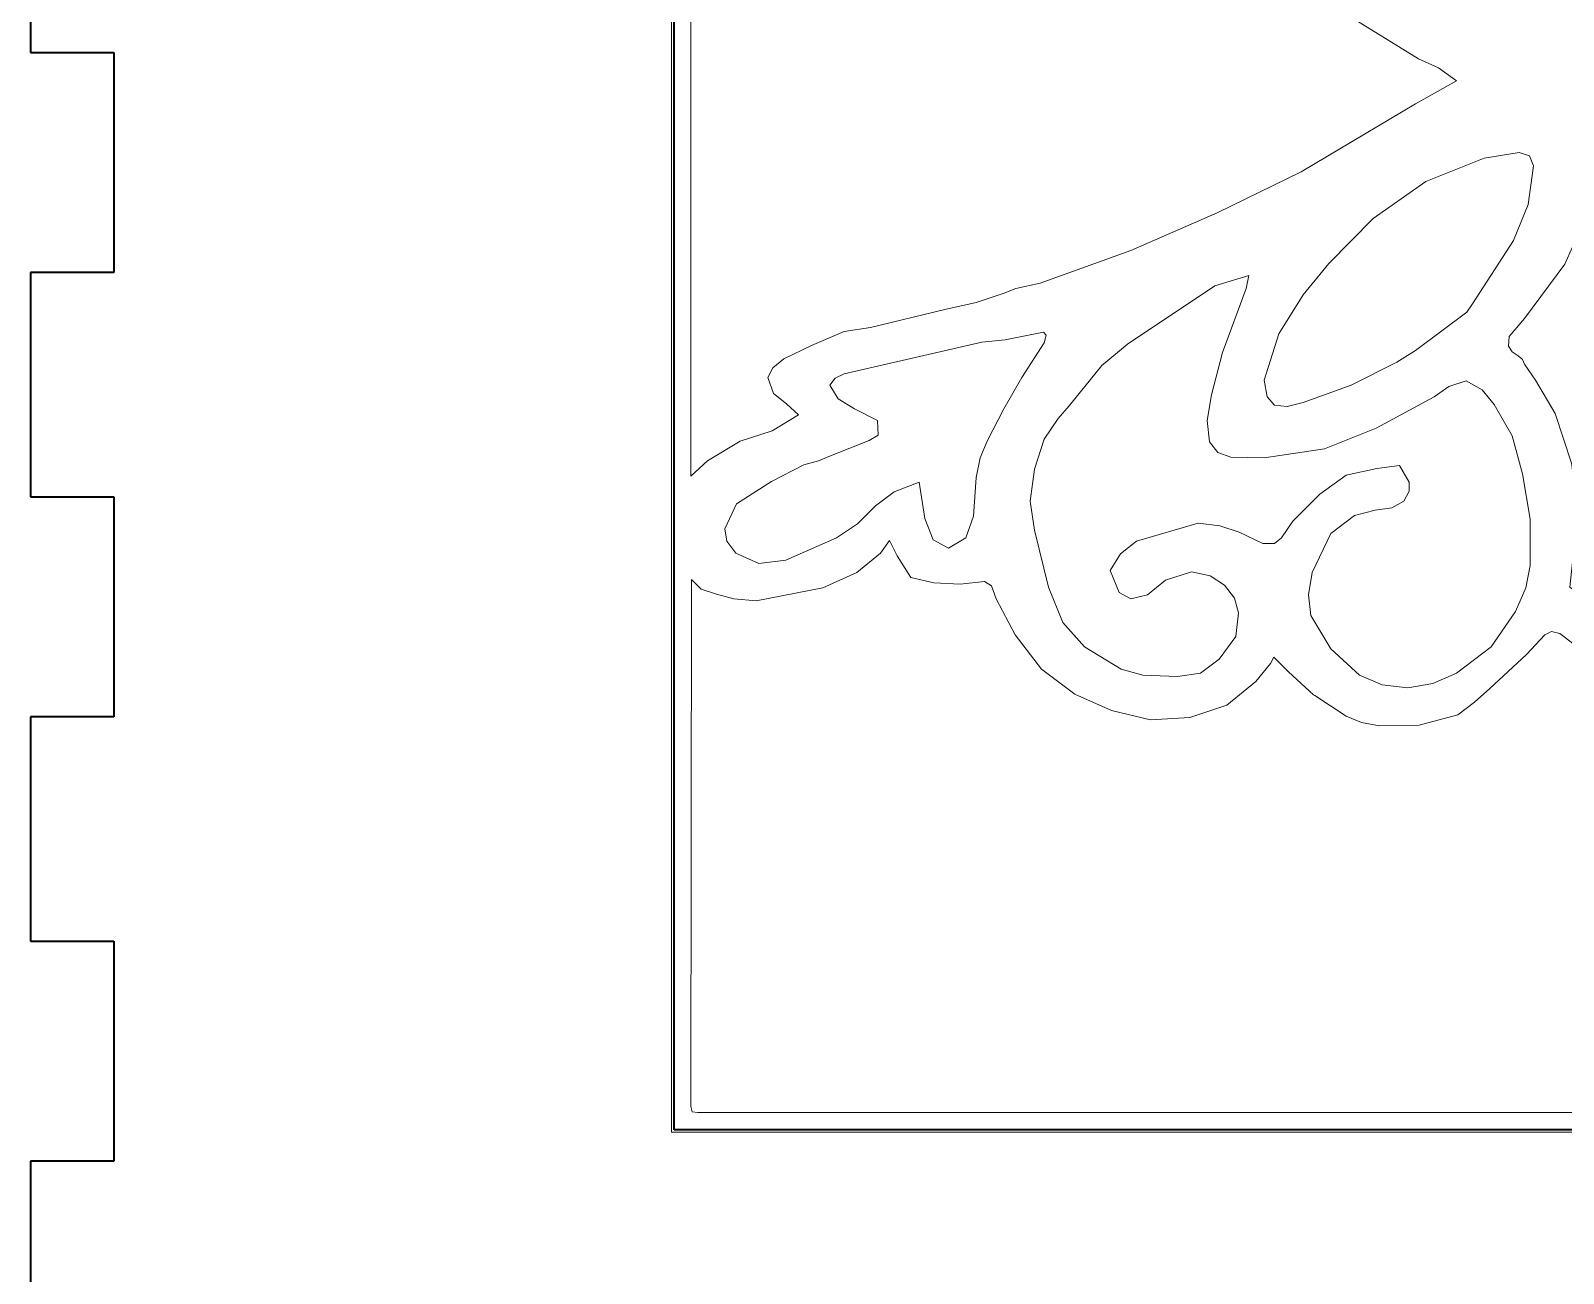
# Model space of a CAD drawing. Header units: millimetres. Extents: x -423 to 44, y -358 to 68.
# Drawn here: x -423.4 to -368.2, y -254.7 to -209.9 of the extents above; entities that cross this region are included whole.
import ezdxf

# ---------------------------------------------------------------- set-up
doc = ezdxf.new("R2010")
doc.units = ezdxf.units.MM
doc.header["$MEASUREMENT"] = 0
doc.layers.add('Capa 1', color=7, linetype='Continuous')

msp = doc.modelspace()

# ---------------------------------------------------------------- linework, layer by layer
at = {"layer": 'Capa 1', "color": 250, "lineweight": 5}
for points, knots in [([(-400.325, -249.5749), (-400.325, -249.5749), (-324.625, -249.5749), (-324.625, -249.5749), (-324.625, -249.5749), (-324.625, -249.5749), (-324.625, -173.9), (-324.625, -173.9), (-324.625, -173.9), (-324.625, -173.9), (-400.325, -173.9), (-400.325, -173.9), (-400.325, -173.9), (-400.325, -173.9), (-400.325, -249.5749), (-400.325, -249.5749)], [0, 0, 0, 0, 0.2, 0.2, 0.2, 0.2, 0.4, 0.4, 0.4, 0.4, 0.6, 0.6, 0.6, 0.6, 1, 1, 1, 1]), ([(-399.625, -225.95), (-399.625, -225.95), (-399.025, -225.4), (-399.025, -225.4), (-399.025, -225.4), (-399.025, -225.4), (-397.85, -224.7), (-397.85, -224.7), (-397.85, -224.7), (-397.85, -224.7), (-396.7, -224.325), (-396.7, -224.325), (-396.7, -224.325), (-396.7, -224.325), (-395.75, -223.75), (-395.75, -223.75), (-395.75, -223.75), (-395.75, -223.75), (-396.175, -223.35), (-396.175, -223.35), (-396.175, -223.35), (-396.175, -223.35), (-396.65, -222.975), (-396.65, -222.975), (-396.65, -222.975), (-396.65, -222.975), (-396.85, -222.4), (-396.85, -222.4), (-396.85, -222.4), (-396.85, -222.4), (-396.675, -222.05), (-396.675, -222.05), (-396.675, -222.05), (-396.675, -222.05), (-396.275, -221.725), (-396.275, -221.725), (-396.275, -221.725), (-396.275, -221.725), (-395.275, -221.25), (-395.275, -221.25), (-395.275, -221.25), (-395.275, -221.25), (-394.1, -220.75), (-394.1, -220.75), (-394.1, -220.75), (-394.1, -220.75), (-393.15, -220.6), (-393.15, -220.6), (-393.15, -220.6), (-393.15, -220.6), (-390.475, -219.95), (-390.475, -219.95), (-390.475, -219.95), (-390.475, -219.95), (-389.35, -219.7), (-389.35, -219.7), (-389.35, -219.7), (-389.35, -219.7), (-388.375, -219.375), (-388.375, -219.375), (-388.375, -219.375), (-388.375, -219.375), (-387.925, -219.2), (-387.925, -219.2), (-387.925, -219.2), (-387.925, -219.2), (-387.05, -219), (-387.05, -219), (-387.05, -219), (-387.05, -219), (-383.775, -217.825), (-383.775, -217.825), (-383.775, -217.825), (-383.775, -217.825), (-380.675, -216.475), (-380.675, -216.475), (-380.675, -216.475), (-380.675, -216.475), (-377.65, -215), (-377.65, -215), (-377.65, -215), (-377.65, -215), (-373.525, -212.55), (-373.525, -212.55), (-373.525, -212.55), (-373.525, -212.55), (-372.05, -211.725), (-372.05, -211.725), (-372.05, -211.725), (-372.05, -211.725), (-372.7, -211.25), (-372.7, -211.25), (-372.7, -211.25), (-372.7, -211.25), (-373.425, -210.925), (-373.425, -210.925), (-373.425, -210.925), (-373.425, -210.925), (-376.15, -209.25), (-376.15, -209.25), (-376.15, -209.25), (-376.15, -209.25), (-380.55, -206.975), (-380.55, -206.975), (-380.55, -206.975), (-380.55, -206.975), (-383.675, -205.6), (-383.675, -205.6), (-383.675, -205.6), (-383.675, -205.6), (-388.65, -203.975), (-388.65, -203.975), (-388.65, -203.975), (-388.65, -203.975), (-389.475, -203.65), (-389.475, -203.65), (-389.475, -203.65), (-389.475, -203.65), (-390.4, -203.425), (-390.4, -203.425), (-390.4, -203.425), (-390.4, -203.425), (-393.075, -202.8), (-393.075, -202.8), (-393.075, -202.8), (-393.075, -202.8), (-394.1, -202.65), (-394.1, -202.65), (-394.1, -202.65), (-394.1, -202.65), (-395.425, -202.125), (-395.425, -202.125), (-395.425, -202.125), (-395.425, -202.125), (-396.7, -201.35), (-396.7, -201.35), (-396.7, -201.35), (-396.7, -201.35), (-396.85, -200.775), (-396.85, -200.775), (-396.85, -200.775), (-396.85, -200.775), (-396.375, -200.175), (-396.375, -200.175), (-396.375, -200.175), (-396.375, -200.175), (-396.025, -199.975), (-396.025, -199.975), (-396.025, -199.975), (-396.025, -199.975), (-395.75, -199.5999), (-395.75, -199.5999), (-395.75, -199.5999), (-395.75, -199.5999), (-396.025, -199.325), (-396.025, -199.325), (-396.025, -199.325), (-396.025, -199.325), (-396.4, -199.1999), (-396.4, -199.1999), (-396.4, -199.1999), (-396.4, -199.1999), (-397.275, -198.875), (-397.275, -198.875), (-397.275, -198.875), (-397.275, -198.875), (-398.55, -198.325), (-398.55, -198.325), (-398.55, -198.325), (-398.55, -198.325), (-399.625, -197.425), (-399.625, -197.425), (-399.625, -197.425), (-399.625, -197.425), (-399.625, -225.95), (-399.625, -225.95)], [0, 0, 0, 0, 0.0222222, 0.0222222, 0.0222222, 0.0222222, 0.0444444, 0.0444444, 0.0444444, 0.0444444, 0.0666667, 0.0666667, 0.0666667, 0.0666667, 0.0888889, 0.0888889, 0.0888889, 0.0888889, 0.1111111, 0.1111111, 0.1111111, 0.1111111, 0.1333333, 0.1333333, 0.1333333, 0.1333333, 0.1555556, 0.1555556, 0.1555556, 0.1555556, 0.1777778, 0.1777778, 0.1777778, 0.1777778, 0.2, 0.2, 0.2, 0.2, 0.2222222, 0.2222222, 0.2222222, 0.2222222, 0.2444444, 0.2444444, 0.2444444, 0.2444444, 0.2666667, 0.2666667, 0.2666667, 0.2666667, 0.2888889, 0.2888889, 0.2888889, 0.2888889, 0.3111111, 0.3111111, 0.3111111, 0.3111111, 0.3333333, 0.3333333, 0.3333333, 0.3333333, 0.3555556, 0.3555556, 0.3555556, 0.3555556, 0.3777778, 0.3777778, 0.3777778, 0.3777778, 0.4, 0.4, 0.4, 0.4, 0.4222222, 0.4222222, 0.4222222, 0.4222222, 0.4444444, 0.4444444, 0.4444444, 0.4444444, 0.4666667, 0.4666667, 0.4666667, 0.4666667, 0.4888889, 0.4888889, 0.4888889, 0.4888889, 0.5111111, 0.5111111, 0.5111111, 0.5111111, 0.5333333, 0.5333333, 0.5333333, 0.5333333, 0.5555556, 0.5555556, 0.5555556, 0.5555556, 0.5777778, 0.5777778, 0.5777778, 0.5777778, 0.6, 0.6, 0.6, 0.6, 0.6222222, 0.6222222, 0.6222222, 0.6222222, 0.6444444, 0.6444444, 0.6444444, 0.6444444, 0.6666667, 0.6666667, 0.6666667, 0.6666667, 0.6888889, 0.6888889, 0.6888889, 0.6888889, 0.7111111, 0.7111111, 0.7111111, 0.7111111, 0.7333333, 0.7333333, 0.7333333, 0.7333333, 0.7555556, 0.7555556, 0.7555556, 0.7555556, 0.7777778, 0.7777778, 0.7777778, 0.7777778, 0.8, 0.8, 0.8, 0.8, 0.8222222, 0.8222222, 0.8222222, 0.8222222, 0.8444444, 0.8444444, 0.8444444, 0.8444444, 0.8666667, 0.8666667, 0.8666667, 0.8666667, 0.8888889, 0.8888889, 0.8888889, 0.8888889, 0.9111111, 0.9111111, 0.9111111, 0.9111111, 0.9333333, 0.9333333, 0.9333333, 0.9333333, 0.9555556, 0.9555556, 0.9555556, 0.9555556, 1, 1, 1, 1]), ([(-378.975, -222.5), (-378.975, -222.5), (-378.875, -223.1), (-378.875, -223.1), (-378.875, -223.1), (-378.875, -223.1), (-378.6, -223.4), (-378.6, -223.4), (-378.6, -223.4), (-378.6, -223.4), (-378.15, -223.45), (-378.15, -223.45), (-378.15, -223.45), (-378.15, -223.45), (-377.575, -223.3), (-377.575, -223.3), (-377.575, -223.3), (-377.575, -223.3), (-375.85, -222.675), (-375.85, -222.675), (-375.85, -222.675), (-375.85, -222.675), (-374.2, -221.85), (-374.2, -221.85), (-374.2, -221.85), (-374.2, -221.85), (-373.525, -221.425), (-373.525, -221.425), (-373.525, -221.425), (-373.525, -221.425), (-371.675, -220.05), (-371.675, -220.05), (-371.675, -220.05), (-371.675, -220.05), (-371.475, -219.75), (-371.475, -219.75), (-371.475, -219.75), (-371.475, -219.75), (-370, -217.475), (-370, -217.475), (-370, -217.475), (-370, -217.475), (-369.475, -216.175), (-369.475, -216.175), (-369.475, -216.175), (-369.475, -216.175), (-369.275, -214.775), (-369.275, -214.775), (-369.275, -214.775), (-369.275, -214.775), (-369.425, -214.425), (-369.425, -214.425), (-369.425, -214.425), (-369.425, -214.425), (-369.8, -214.3), (-369.8, -214.3), (-369.8, -214.3), (-369.8, -214.3), (-371.05, -214.5), (-371.05, -214.5), (-371.05, -214.5), (-371.05, -214.5), (-373.15, -215.35), (-373.15, -215.35), (-373.15, -215.35), (-373.15, -215.35), (-375.05, -216.675), (-375.05, -216.675), (-375.05, -216.675), (-375.05, -216.675), (-376.65, -218.3), (-376.65, -218.3), (-376.65, -218.3), (-376.65, -218.3), (-377.575, -219.425), (-377.575, -219.425), (-377.575, -219.425), (-377.575, -219.425), (-378.45, -220.825), (-378.45, -220.825), (-378.45, -220.825), (-378.45, -220.825), (-378.975, -222.5), (-378.975, -222.5)], [0, 0, 0, 0, 0.0454545, 0.0454545, 0.0454545, 0.0454545, 0.0909091, 0.0909091, 0.0909091, 0.0909091, 0.1363636, 0.1363636, 0.1363636, 0.1363636, 0.1818182, 0.1818182, 0.1818182, 0.1818182, 0.2272727, 0.2272727, 0.2272727, 0.2272727, 0.2727273, 0.2727273, 0.2727273, 0.2727273, 0.3181818, 0.3181818, 0.3181818, 0.3181818, 0.3636364, 0.3636364, 0.3636364, 0.3636364, 0.4090909, 0.4090909, 0.4090909, 0.4090909, 0.4545455, 0.4545455, 0.4545455, 0.4545455, 0.5, 0.5, 0.5, 0.5, 0.5454545, 0.5454545, 0.5454545, 0.5454545, 0.5909091, 0.5909091, 0.5909091, 0.5909091, 0.6363636, 0.6363636, 0.6363636, 0.6363636, 0.6818182, 0.6818182, 0.6818182, 0.6818182, 0.7272727, 0.7272727, 0.7272727, 0.7272727, 0.7727273, 0.7727273, 0.7727273, 0.7727273, 0.8181818, 0.8181818, 0.8181818, 0.8181818, 0.8636364, 0.8636364, 0.8636364, 0.8636364, 0.9090909, 0.9090909, 0.9090909, 0.9090909, 1, 1, 1, 1]), ([(-367.7, -227.475), (-367.7, -227.475), (-367.975, -229.95), (-367.975, -229.95), (-367.975, -229.95), (-367.975, -229.95), (-362.475, -233.9), (-362.475, -233.9), (-362.475, -233.9), (-362.475, -233.9), (-361.825, -233.45), (-361.825, -233.45), (-361.825, -233.45), (-361.825, -233.45), (-359.05, -231.575), (-359.05, -231.575), (-359.05, -231.575), (-359.05, -231.575), (-356.95, -230.15), (-356.95, -230.15), (-356.95, -230.15), (-356.95, -230.15), (-357.2, -227.85), (-357.2, -227.85), (-357.2, -227.85), (-357.2, -227.85), (-357.05, -225.55), (-357.05, -225.55), (-357.05, -225.55), (-357.05, -225.55), (-356.8, -224.7), (-356.8, -224.7), (-356.8, -224.7), (-356.8, -224.7), (-356.325, -223.575), (-356.325, -223.575), (-356.325, -223.575), (-356.325, -223.575), (-355.95, -222.9), (-355.95, -222.9), (-355.95, -222.9), (-355.95, -222.9), (-355.725, -222.55), (-355.725, -222.55), (-355.725, -222.55), (-355.725, -222.55), (-355.275, -221.875), (-355.275, -221.875), (-355.275, -221.875), (-355.275, -221.875), (-354.9, -221.55), (-354.9, -221.55), (-354.9, -221.55), (-354.9, -221.55), (-354.75, -221.3), (-354.75, -221.3), (-354.75, -221.3), (-354.75, -221.3), (-355, -220.65), (-355, -220.65), (-355, -220.65), (-355, -220.65), (-355.425, -220.275), (-355.425, -220.275), (-355.425, -220.275), (-355.425, -220.275), (-355.675, -219.95), (-355.675, -219.95), (-355.675, -219.95), (-355.675, -219.95), (-357.125, -217.825), (-357.125, -217.825), (-357.125, -217.825), (-357.125, -217.825), (-358.175, -215.325), (-358.175, -215.325), (-358.175, -215.325), (-358.175, -215.325), (-358.775, -215.475), (-358.775, -215.475), (-358.775, -215.475), (-358.775, -215.475), (-359.475, -215.825), (-359.475, -215.825), (-359.475, -215.825), (-359.475, -215.825), (-360.425, -216.175), (-360.425, -216.175), (-360.425, -216.175), (-360.425, -216.175), (-361.8, -216.325), (-361.8, -216.325), (-361.8, -216.325), (-361.8, -216.325), (-363.4, -216.3), (-363.4, -216.3), (-363.4, -216.3), (-363.4, -216.3), (-365, -215.9), (-365, -215.9), (-365, -215.9), (-365, -215.9), (-365.9, -215.4499), (-365.9, -215.4499), (-365.9, -215.4499), (-365.9, -215.4499), (-366.775, -215.2), (-366.775, -215.2), (-366.775, -215.2), (-366.775, -215.2), (-368.15, -218.325), (-368.15, -218.325), (-368.15, -218.325), (-368.15, -218.325), (-369.6, -220.275), (-369.6, -220.275), (-369.6, -220.275), (-369.6, -220.275), (-370.15, -220.925), (-370.15, -220.925), (-370.15, -220.925), (-370.15, -220.925), (-370.175, -221.275), (-370.175, -221.275), (-370.175, -221.275), (-370.175, -221.275), (-370.05, -221.475), (-370.05, -221.475), (-370.05, -221.475), (-370.05, -221.475), (-369.825, -221.625), (-369.825, -221.625), (-369.825, -221.625), (-369.825, -221.625), (-369.7, -221.725), (-369.7, -221.725), (-369.7, -221.725), (-369.7, -221.725), (-369.675, -221.75), (-369.675, -221.75), (-369.675, -221.75), (-369.675, -221.75), (-369.6, -221.925), (-369.6, -221.925), (-369.6, -221.925), (-369.6, -221.925), (-369.2, -222.5), (-369.2, -222.5), (-369.2, -222.5), (-369.2, -222.5), (-368.5, -223.7), (-368.5, -223.7), (-368.5, -223.7), (-368.5, -223.7), (-367.9, -225.525), (-367.9, -225.525), (-367.9, -225.525), (-367.9, -225.525), (-367.7, -227.475), (-367.7, -227.475)], [0, 0, 0, 0, 0.0243902, 0.0243902, 0.0243902, 0.0243902, 0.0487805, 0.0487805, 0.0487805, 0.0487805, 0.0731707, 0.0731707, 0.0731707, 0.0731707, 0.097561, 0.097561, 0.097561, 0.097561, 0.1219512, 0.1219512, 0.1219512, 0.1219512, 0.1463415, 0.1463415, 0.1463415, 0.1463415, 0.1707317, 0.1707317, 0.1707317, 0.1707317, 0.195122, 0.195122, 0.195122, 0.195122, 0.2195122, 0.2195122, 0.2195122, 0.2195122, 0.2439024, 0.2439024, 0.2439024, 0.2439024, 0.2682927, 0.2682927, 0.2682927, 0.2682927, 0.2926829, 0.2926829, 0.2926829, 0.2926829, 0.3170732, 0.3170732, 0.3170732, 0.3170732, 0.3414634, 0.3414634, 0.3414634, 0.3414634, 0.3658537, 0.3658537, 0.3658537, 0.3658537, 0.3902439, 0.3902439, 0.3902439, 0.3902439, 0.4146341, 0.4146341, 0.4146341, 0.4146341, 0.4390244, 0.4390244, 0.4390244, 0.4390244, 0.4634146, 0.4634146, 0.4634146, 0.4634146, 0.4878049, 0.4878049, 0.4878049, 0.4878049, 0.5121951, 0.5121951, 0.5121951, 0.5121951, 0.5365854, 0.5365854, 0.5365854, 0.5365854, 0.5609756, 0.5609756, 0.5609756, 0.5609756, 0.5853659, 0.5853659, 0.5853659, 0.5853659, 0.6097561, 0.6097561, 0.6097561, 0.6097561, 0.6341463, 0.6341463, 0.6341463, 0.6341463, 0.6585366, 0.6585366, 0.6585366, 0.6585366, 0.6829268, 0.6829268, 0.6829268, 0.6829268, 0.7073171, 0.7073171, 0.7073171, 0.7073171, 0.7317073, 0.7317073, 0.7317073, 0.7317073, 0.7560976, 0.7560976, 0.7560976, 0.7560976, 0.7804878, 0.7804878, 0.7804878, 0.7804878, 0.804878, 0.804878, 0.804878, 0.804878, 0.8292683, 0.8292683, 0.8292683, 0.8292683, 0.8536585, 0.8536585, 0.8536585, 0.8536585, 0.8780488, 0.8780488, 0.8780488, 0.8780488, 0.902439, 0.902439, 0.902439, 0.902439, 0.9268293, 0.9268293, 0.9268293, 0.9268293, 0.9512195, 0.9512195, 0.9512195, 0.9512195, 1, 1, 1, 1]), ([(-382.1, -233.175), (-382.1, -233.175), (-381.275, -233.05), (-381.275, -233.05), (-381.275, -233.05), (-381.275, -233.05), (-380.6, -232.55), (-380.6, -232.55), (-380.6, -232.55), (-380.6, -232.55), (-380, -231.725), (-380, -231.725), (-380, -231.725), (-380, -231.725), (-379.9, -230.875), (-379.9, -230.875), (-379.9, -230.875), (-379.9, -230.875), (-380.05, -230.35), (-380.05, -230.35), (-380.05, -230.35), (-380.05, -230.35), (-380.4, -229.875), (-380.4, -229.875), (-380.4, -229.875), (-380.4, -229.875), (-380.925, -229.55), (-380.925, -229.55), (-380.925, -229.55), (-380.925, -229.55), (-381.6, -229.4), (-381.6, -229.4), (-381.6, -229.4), (-381.6, -229.4), (-382.525, -229.7), (-382.525, -229.7), (-382.525, -229.7), (-382.525, -229.7), (-383.175, -230.225), (-383.175, -230.225), (-383.175, -230.225), (-383.175, -230.225), (-383.775, -230.375), (-383.775, -230.375), (-383.775, -230.375), (-383.775, -230.375), (-384.2, -230.15), (-384.2, -230.15), (-384.2, -230.15), (-384.2, -230.15), (-384.525, -229.35), (-384.525, -229.35), (-384.525, -229.35), (-384.525, -229.35), (-384.15, -228.75), (-384.15, -228.75), (-384.15, -228.75), (-384.15, -228.75), (-383.575, -228.3), (-383.575, -228.3), (-383.575, -228.3), (-383.575, -228.3), (-381.35, -227.65), (-381.35, -227.65), (-381.35, -227.65), (-381.35, -227.65), (-380.575, -227.7499), (-380.575, -227.7499), (-380.575, -227.7499), (-380.575, -227.7499), (-379.875, -227.975), (-379.875, -227.975), (-379.875, -227.975), (-379.875, -227.975), (-379.025, -228.375), (-379.025, -228.375), (-379.025, -228.375), (-379.025, -228.375), (-378.6, -228.375), (-378.6, -228.375), (-378.6, -228.375), (-378.6, -228.375), (-378.35, -228.175), (-378.35, -228.175), (-378.35, -228.175), (-378.35, -228.175), (-377.95, -227.575), (-377.95, -227.575), (-377.95, -227.575), (-377.95, -227.575), (-376.975, -226.6), (-376.975, -226.6), (-376.975, -226.6), (-376.975, -226.6), (-376.025, -225.925), (-376.025, -225.925), (-376.025, -225.925), (-376.025, -225.925), (-374.925, -225.675), (-374.925, -225.675), (-374.925, -225.675), (-374.925, -225.675), (-374.1, -225.575), (-374.1, -225.575), (-374.1, -225.575), (-374.1, -225.575), (-373.75, -226.175), (-373.75, -226.175), (-373.75, -226.175), (-373.75, -226.175), (-373.75, -226.5), (-373.75, -226.5), (-373.75, -226.5), (-373.75, -226.5), (-373.95, -226.85), (-373.95, -226.85), (-373.95, -226.85), (-373.95, -226.85), (-374.375, -227.1), (-374.375, -227.1), (-374.375, -227.1), (-374.375, -227.1), (-374.975, -227.175), (-374.975, -227.175), (-374.975, -227.175), (-374.975, -227.175), (-375.725, -227.375), (-375.725, -227.375), (-375.725, -227.375), (-375.725, -227.375), (-376.575, -228.025), (-376.575, -228.025), (-376.575, -228.025), (-376.575, -228.025), (-377.25, -229.425), (-377.25, -229.425), (-377.25, -229.425), (-377.25, -229.425), (-377.375, -230.225), (-377.375, -230.225), (-377.375, -230.225), (-377.375, -230.225), (-377.3, -230.975), (-377.3, -230.975), (-377.3, -230.975), (-377.3, -230.975), (-376.575, -232.175), (-376.575, -232.175), (-376.575, -232.175), (-376.575, -232.175), (-375.55, -233.125), (-375.55, -233.125), (-375.55, -233.125), (-375.55, -233.125), (-374.725, -233.475), (-374.725, -233.475), (-374.725, -233.475), (-374.725, -233.475), (-373.8, -233.575), (-373.8, -233.575), (-373.8, -233.575), (-373.8, -233.575), (-372.9, -233.425), (-372.9, -233.425), (-372.9, -233.425), (-372.9, -233.425), (-372.05, -233.05), (-372.05, -233.05), (-372.05, -233.05), (-372.05, -233.05), (-370.8, -232.1), (-370.8, -232.1), (-370.8, -232.1), (-370.8, -232.1), (-369.925, -230.825), (-369.925, -230.825), (-369.925, -230.825), (-369.925, -230.825), (-369.55, -229.975), (-369.55, -229.975), (-369.55, -229.975), (-369.55, -229.975), (-369.4, -229.175), (-369.4, -229.175), (-369.4, -229.175), (-369.4, -229.175), (-369.4, -227.5), (-369.4, -227.5), (-369.4, -227.5), (-369.4, -227.5), (-369.675, -225.875), (-369.675, -225.875), (-369.675, -225.875), (-369.675, -225.875), (-370.05, -224.5), (-370.05, -224.5), (-370.05, -224.5), (-370.05, -224.5), (-370.7, -223.375), (-370.7, -223.375), (-370.7, -223.375), (-370.7, -223.375), (-371.125, -222.85), (-371.125, -222.85), (-371.125, -222.85), (-371.125, -222.85), (-371.7, -222.525), (-371.7, -222.525), (-371.7, -222.525), (-371.7, -222.525), (-372.325, -222.725), (-372.325, -222.725), (-372.325, -222.725), (-372.325, -222.725), (-372.85, -223.1), (-372.85, -223.1), (-372.85, -223.1), (-372.85, -223.1), (-374.95, -224.225), (-374.95, -224.225), (-374.95, -224.225), (-374.95, -224.225), (-376.8, -224.9749), (-376.8, -224.9749), (-376.8, -224.9749), (-376.8, -224.9749), (-378.975, -225.3), (-378.975, -225.3), (-378.975, -225.3), (-378.975, -225.3), (-380.175, -225.275), (-380.175, -225.275), (-380.175, -225.275), (-380.175, -225.275), (-380.65, -225.1), (-380.65, -225.1), (-380.65, -225.1), (-380.65, -225.1), (-380.95, -224.725), (-380.95, -224.725), (-380.95, -224.725), (-380.95, -224.725), (-381.025, -223.95), (-381.025, -223.95), (-381.025, -223.95), (-381.025, -223.95), (-380.875, -223.025), (-380.875, -223.025), (-380.875, -223.025), (-380.875, -223.025), (-380.475, -221.5), (-380.475, -221.5), (-380.475, -221.5), (-380.475, -221.5), (-379.625, -219.2), (-379.625, -219.2), (-379.625, -219.2), (-379.625, -219.2), (-379.525, -218.725), (-379.525, -218.725), (-379.525, -218.725), (-379.525, -218.725), (-380.75, -219.1), (-380.75, -219.1), (-380.75, -219.1), (-380.75, -219.1), (-383.9, -221.2), (-383.9, -221.2), (-383.9, -221.2), (-383.9, -221.2), (-384.825, -221.975), (-384.825, -221.975), (-384.825, -221.975), (-384.825, -221.975), (-386, -223.425), (-386, -223.425), (-386, -223.425), (-386, -223.425), (-386.4, -223.875), (-386.4, -223.875), (-386.4, -223.875), (-386.4, -223.875), (-386.9, -224.625), (-386.9, -224.625), (-386.9, -224.625), (-386.9, -224.625), (-387.25, -225.7), (-387.25, -225.7), (-387.25, -225.7), (-387.25, -225.7), (-387.4, -226.85), (-387.4, -226.85), (-387.4, -226.85), (-387.4, -226.85), (-387.25, -227.9), (-387.25, -227.9), (-387.25, -227.9), (-387.25, -227.9), (-386.75, -229.95), (-386.75, -229.95), (-386.75, -229.95), (-386.75, -229.95), (-386.225, -231.225), (-386.225, -231.225), (-386.225, -231.225), (-386.225, -231.225), (-385.45, -232.1), (-385.45, -232.1), (-385.45, -232.1), (-385.45, -232.1), (-384.125, -232.9), (-384.125, -232.9), (-384.125, -232.9), (-384.125, -232.9), (-383.35, -233.125), (-383.35, -233.125), (-383.35, -233.125), (-383.35, -233.125), (-382.1, -233.175), (-382.1, -233.175)], [0, 0, 0, 0, 0.0123457, 0.0123457, 0.0123457, 0.0123457, 0.0246914, 0.0246914, 0.0246914, 0.0246914, 0.037037, 0.037037, 0.037037, 0.037037, 0.0493827, 0.0493827, 0.0493827, 0.0493827, 0.0617284, 0.0617284, 0.0617284, 0.0617284, 0.0740741, 0.0740741, 0.0740741, 0.0740741, 0.0864198, 0.0864198, 0.0864198, 0.0864198, 0.0987654, 0.0987654, 0.0987654, 0.0987654, 0.1111111, 0.1111111, 0.1111111, 0.1111111, 0.1234568, 0.1234568, 0.1234568, 0.1234568, 0.1358025, 0.1358025, 0.1358025, 0.1358025, 0.1481481, 0.1481481, 0.1481481, 0.1481481, 0.1604938, 0.1604938, 0.1604938, 0.1604938, 0.1728395, 0.1728395, 0.1728395, 0.1728395, 0.1851852, 0.1851852, 0.1851852, 0.1851852, 0.1975309, 0.1975309, 0.1975309, 0.1975309, 0.2098765, 0.2098765, 0.2098765, 0.2098765, 0.2222222, 0.2222222, 0.2222222, 0.2222222, 0.2345679, 0.2345679, 0.2345679, 0.2345679, 0.2469136, 0.2469136, 0.2469136, 0.2469136, 0.2592593, 0.2592593, 0.2592593, 0.2592593, 0.2716049, 0.2716049, 0.2716049, 0.2716049, 0.2839506, 0.2839506, 0.2839506, 0.2839506, 0.2962963, 0.2962963, 0.2962963, 0.2962963, 0.308642, 0.308642, 0.308642, 0.308642, 0.3209877, 0.3209877, 0.3209877, 0.3209877, 0.3333333, 0.3333333, 0.3333333, 0.3333333, 0.345679, 0.345679, 0.345679, 0.345679, 0.3580247, 0.3580247, 0.3580247, 0.3580247, 0.3703704, 0.3703704, 0.3703704, 0.3703704, 0.382716, 0.382716, 0.382716, 0.382716, 0.3950617, 0.3950617, 0.3950617, 0.3950617, 0.4074074, 0.4074074, 0.4074074, 0.4074074, 0.4197531, 0.4197531, 0.4197531, 0.4197531, 0.4320988, 0.4320988, 0.4320988, 0.4320988, 0.4444444, 0.4444444, 0.4444444, 0.4444444, 0.4567901, 0.4567901, 0.4567901, 0.4567901, 0.4691358, 0.4691358, 0.4691358, 0.4691358, 0.4814815, 0.4814815, 0.4814815, 0.4814815, 0.4938272, 0.4938272, 0.4938272, 0.4938272, 0.5061728, 0.5061728, 0.5061728, 0.5061728, 0.5185185, 0.5185185, 0.5185185, 0.5185185, 0.5308642, 0.5308642, 0.5308642, 0.5308642, 0.5432099, 0.5432099, 0.5432099, 0.5432099, 0.5555556, 0.5555556, 0.5555556, 0.5555556, 0.5679012, 0.5679012, 0.5679012, 0.5679012, 0.5802469, 0.5802469, 0.5802469, 0.5802469, 0.5925926, 0.5925926, 0.5925926, 0.5925926, 0.6049383, 0.6049383, 0.6049383, 0.6049383, 0.617284, 0.617284, 0.617284, 0.617284, 0.6296296, 0.6296296, 0.6296296, 0.6296296, 0.6419753, 0.6419753, 0.6419753, 0.6419753, 0.654321, 0.654321, 0.654321, 0.654321, 0.6666667, 0.6666667, 0.6666667, 0.6666667, 0.6790123, 0.6790123, 0.6790123, 0.6790123, 0.691358, 0.691358, 0.691358, 0.691358, 0.7037037, 0.7037037, 0.7037037, 0.7037037, 0.7160494, 0.7160494, 0.7160494, 0.7160494, 0.7283951, 0.7283951, 0.7283951, 0.7283951, 0.7407407, 0.7407407, 0.7407407, 0.7407407, 0.7530864, 0.7530864, 0.7530864, 0.7530864, 0.7654321, 0.7654321, 0.7654321, 0.7654321, 0.7777778, 0.7777778, 0.7777778, 0.7777778, 0.7901235, 0.7901235, 0.7901235, 0.7901235, 0.8024691, 0.8024691, 0.8024691, 0.8024691, 0.8148148, 0.8148148, 0.8148148, 0.8148148, 0.8271605, 0.8271605, 0.8271605, 0.8271605, 0.8395062, 0.8395062, 0.8395062, 0.8395062, 0.8518519, 0.8518519, 0.8518519, 0.8518519, 0.8641975, 0.8641975, 0.8641975, 0.8641975, 0.8765432, 0.8765432, 0.8765432, 0.8765432, 0.8888889, 0.8888889, 0.8888889, 0.8888889, 0.9012346, 0.9012346, 0.9012346, 0.9012346, 0.9135802, 0.9135802, 0.9135802, 0.9135802, 0.9259259, 0.9259259, 0.9259259, 0.9259259, 0.9382716, 0.9382716, 0.9382716, 0.9382716, 0.9506173, 0.9506173, 0.9506173, 0.9506173, 0.962963, 0.962963, 0.962963, 0.962963, 0.9753086, 0.9753086, 0.9753086, 0.9753086, 1, 1, 1, 1]), ([(-392.875, -224.475), (-392.875, -224.475), (-393.2, -224.675), (-393.2, -224.675), (-393.2, -224.675), (-393.2, -224.675), (-394.6, -225.225), (-394.6, -225.225), (-394.6, -225.225), (-394.6, -225.225), (-395.025, -225.4), (-395.025, -225.4), (-395.025, -225.4), (-395.025, -225.4), (-395.55, -225.55), (-395.55, -225.55), (-395.55, -225.55), (-395.55, -225.55), (-396.725, -226.15), (-396.725, -226.15), (-396.725, -226.15), (-396.725, -226.15), (-397.975, -226.95), (-397.975, -226.95), (-397.975, -226.95), (-397.975, -226.95), (-398.4, -227.85), (-398.4, -227.85), (-398.4, -227.85), (-398.4, -227.85), (-398.325, -228.3), (-398.325, -228.3), (-398.325, -228.3), (-398.325, -228.3), (-398, -228.725), (-398, -228.725), (-398, -228.725), (-398, -228.725), (-397.175, -229.1), (-397.175, -229.1), (-397.175, -229.1), (-397.175, -229.1), (-396.2, -228.975), (-396.2, -228.975), (-396.2, -228.975), (-396.2, -228.975), (-394.375, -228.175), (-394.375, -228.175), (-394.375, -228.175), (-394.375, -228.175), (-393.625, -227.675), (-393.625, -227.675), (-393.625, -227.675), (-393.625, -227.675), (-392.975, -227.025), (-392.975, -227.025), (-392.975, -227.025), (-392.975, -227.025), (-392.3, -226.525), (-392.3, -226.525), (-392.3, -226.525), (-392.3, -226.525), (-391.4, -226.175), (-391.4, -226.175), (-391.4, -226.175), (-391.4, -226.175), (-391.2, -227.475), (-391.2, -227.475), (-391.2, -227.475), (-391.2, -227.475), (-390.9, -228.25), (-390.9, -228.25), (-390.9, -228.25), (-390.9, -228.25), (-390.35, -228.55), (-390.35, -228.55), (-390.35, -228.55), (-390.35, -228.55), (-389.725, -228.175), (-389.725, -228.175), (-389.725, -228.175), (-389.725, -228.175), (-389.45, -227.4), (-389.45, -227.4), (-389.45, -227.4), (-389.45, -227.4), (-389.35, -226), (-389.35, -226), (-389.35, -226), (-389.35, -226), (-389.2, -225.3), (-389.2, -225.3), (-389.2, -225.3), (-389.2, -225.3), (-388.95, -224.7), (-388.95, -224.7), (-388.95, -224.7), (-388.95, -224.7), (-388.35, -223.525), (-388.35, -223.525), (-388.35, -223.525), (-388.35, -223.525), (-387.7, -222.4), (-387.7, -222.4), (-387.7, -222.4), (-387.7, -222.4), (-386.9, -221.15), (-386.9, -221.15), (-386.9, -221.15), (-386.9, -221.15), (-386.825, -220.875), (-386.825, -220.875), (-386.825, -220.875), (-386.825, -220.875), (-386.925, -220.775), (-386.925, -220.775), (-386.925, -220.775), (-386.925, -220.775), (-388.3, -221.05), (-388.3, -221.05), (-388.3, -221.05), (-388.3, -221.05), (-389.15, -221.125), (-389.15, -221.125), (-389.15, -221.125), (-389.15, -221.125), (-394.1, -222.275), (-394.1, -222.275), (-394.1, -222.275), (-394.1, -222.275), (-394.425, -222.425), (-394.425, -222.425), (-394.425, -222.425), (-394.425, -222.425), (-394.625, -222.675), (-394.625, -222.675), (-394.625, -222.675), (-394.625, -222.675), (-394.325, -223.175), (-394.325, -223.175), (-394.325, -223.175), (-394.325, -223.175), (-393.725, -223.525), (-393.725, -223.525), (-393.725, -223.525), (-393.725, -223.525), (-392.9, -223.95), (-392.9, -223.95), (-392.9, -223.95), (-392.9, -223.95), (-392.875, -224.475), (-392.875, -224.475)], [0, 0, 0, 0, 0.025641, 0.025641, 0.025641, 0.025641, 0.0512821, 0.0512821, 0.0512821, 0.0512821, 0.0769231, 0.0769231, 0.0769231, 0.0769231, 0.1025641, 0.1025641, 0.1025641, 0.1025641, 0.1282051, 0.1282051, 0.1282051, 0.1282051, 0.1538462, 0.1538462, 0.1538462, 0.1538462, 0.1794872, 0.1794872, 0.1794872, 0.1794872, 0.2051282, 0.2051282, 0.2051282, 0.2051282, 0.2307692, 0.2307692, 0.2307692, 0.2307692, 0.2564103, 0.2564103, 0.2564103, 0.2564103, 0.2820513, 0.2820513, 0.2820513, 0.2820513, 0.3076923, 0.3076923, 0.3076923, 0.3076923, 0.3333333, 0.3333333, 0.3333333, 0.3333333, 0.3589744, 0.3589744, 0.3589744, 0.3589744, 0.3846154, 0.3846154, 0.3846154, 0.3846154, 0.4102564, 0.4102564, 0.4102564, 0.4102564, 0.4358974, 0.4358974, 0.4358974, 0.4358974, 0.4615385, 0.4615385, 0.4615385, 0.4615385, 0.4871795, 0.4871795, 0.4871795, 0.4871795, 0.5128205, 0.5128205, 0.5128205, 0.5128205, 0.5384615, 0.5384615, 0.5384615, 0.5384615, 0.5641026, 0.5641026, 0.5641026, 0.5641026, 0.5897436, 0.5897436, 0.5897436, 0.5897436, 0.6153846, 0.6153846, 0.6153846, 0.6153846, 0.6410256, 0.6410256, 0.6410256, 0.6410256, 0.6666667, 0.6666667, 0.6666667, 0.6666667, 0.6923077, 0.6923077, 0.6923077, 0.6923077, 0.7179487, 0.7179487, 0.7179487, 0.7179487, 0.7435897, 0.7435897, 0.7435897, 0.7435897, 0.7692308, 0.7692308, 0.7692308, 0.7692308, 0.7948718, 0.7948718, 0.7948718, 0.7948718, 0.8205128, 0.8205128, 0.8205128, 0.8205128, 0.8461538, 0.8461538, 0.8461538, 0.8461538, 0.8717949, 0.8717949, 0.8717949, 0.8717949, 0.8974359, 0.8974359, 0.8974359, 0.8974359, 0.9230769, 0.9230769, 0.9230769, 0.9230769, 0.9487179, 0.9487179, 0.9487179, 0.9487179, 1, 1, 1, 1]), ([(-397.275, -230.45), (-397.275, -230.45), (-398.075, -230.375), (-398.075, -230.375), (-398.075, -230.375), (-398.075, -230.375), (-398.7, -230.2), (-398.7, -230.2), (-398.7, -230.2), (-398.7, -230.2), (-399.25, -230.025), (-399.25, -230.025), (-399.25, -230.025), (-399.25, -230.025), (-399.6, -229.675), (-399.6, -229.675), (-399.6, -229.675), (-399.6, -229.675), (-399.625, -248.65), (-399.625, -248.65), (-399.625, -248.65), (-399.625, -248.65), (-399.575, -248.85), (-399.575, -248.85), (-399.575, -248.85), (-399.575, -248.85), (-399.375, -248.875), (-399.375, -248.875), (-399.375, -248.875), (-399.375, -248.875), (-363.6, -248.875), (-363.6, -248.875), (-363.6, -248.875), (-363.6, -248.875), (-364.825, -247.775), (-364.825, -247.775), (-364.825, -247.775), (-364.825, -247.775), (-365.275, -247.25), (-365.275, -247.25), (-365.275, -247.25), (-365.275, -247.25), (-365.525, -246.725), (-365.525, -246.725), (-365.525, -246.725), (-365.525, -246.725), (-366.15, -245.7), (-366.15, -245.7), (-366.15, -245.7), (-366.15, -245.7), (-366.675, -244.425), (-366.675, -244.425), (-366.675, -244.425), (-366.675, -244.425), (-366.875, -243.75), (-366.875, -243.75), (-366.875, -243.75), (-366.875, -243.75), (-366.975, -242.175), (-366.975, -242.175), (-366.975, -242.175), (-366.975, -242.175), (-366.775, -240.75), (-366.775, -240.75), (-366.775, -240.75), (-366.775, -240.75), (-366.275, -239.4), (-366.275, -239.4), (-366.275, -239.4), (-366.275, -239.4), (-365.525, -238.05), (-365.525, -238.05), (-365.525, -238.05), (-365.525, -238.05), (-365.275, -237.625), (-365.275, -237.625), (-365.275, -237.625), (-365.275, -237.625), (-364.975, -237.25), (-364.975, -237.25), (-364.975, -237.25), (-364.975, -237.25), (-363.75, -235.1), (-363.75, -235.1), (-363.75, -235.1), (-363.75, -235.1), (-364.525, -234.425), (-364.525, -234.425), (-364.525, -234.425), (-364.525, -234.425), (-366.1, -233.225), (-366.1, -233.225), (-366.1, -233.225), (-366.1, -233.225), (-367.35, -232.375), (-367.35, -232.375), (-367.35, -232.375), (-367.35, -232.375), (-368.325, -231.625), (-368.325, -231.625), (-368.325, -231.625), (-368.325, -231.625), (-368.625, -231.55), (-368.625, -231.55), (-368.625, -231.55), (-368.625, -231.55), (-368.875, -231.675), (-368.875, -231.675), (-368.875, -231.675), (-368.875, -231.675), (-369.525, -232.375), (-369.525, -232.375), (-369.525, -232.375), (-369.525, -232.375), (-370.85, -233.6), (-370.85, -233.6), (-370.85, -233.6), (-370.85, -233.6), (-371.4, -234.0999), (-371.4, -234.0999), (-371.4, -234.0999), (-371.4, -234.0999), (-372, -234.55), (-372, -234.55), (-372, -234.55), (-372, -234.55), (-373.4, -234.925), (-373.4, -234.925), (-373.4, -234.925), (-373.4, -234.925), (-374.825, -234.95), (-374.825, -234.95), (-374.825, -234.95), (-374.825, -234.95), (-375.475, -234.825), (-375.475, -234.825), (-375.475, -234.825), (-375.475, -234.825), (-376.025, -234.6), (-376.025, -234.6), (-376.025, -234.6), (-376.025, -234.6), (-377.15, -233.85), (-377.15, -233.85), (-377.15, -233.85), (-377.15, -233.85), (-377.2, -233.825), (-377.2, -233.825), (-377.2, -233.825), (-377.2, -233.825), (-378.1, -233), (-378.1, -233), (-378.1, -233), (-378.1, -233), (-378.625, -232.475), (-378.625, -232.475), (-378.625, -232.475), (-378.625, -232.475), (-378.75, -232.7), (-378.75, -232.7), (-378.75, -232.7), (-378.75, -232.7), (-379.275, -233.35), (-379.275, -233.35), (-379.275, -233.35), (-379.275, -233.35), (-380.325, -234.2), (-380.325, -234.2), (-380.325, -234.2), (-380.325, -234.2), (-381.65, -234.65), (-381.65, -234.65), (-381.65, -234.65), (-381.65, -234.65), (-383.075, -234.725), (-383.075, -234.725), (-383.075, -234.725), (-383.075, -234.725), (-384.475, -234.4), (-384.475, -234.4), (-384.475, -234.4), (-384.475, -234.4), (-385.8, -233.8), (-385.8, -233.8), (-385.8, -233.8), (-385.8, -233.8), (-387, -232.9), (-387, -232.9), (-387, -232.9), (-387, -232.9), (-387.95, -231.675), (-387.95, -231.675), (-387.95, -231.675), (-387.95, -231.675), (-388.625, -230.375), (-388.625, -230.375), (-388.625, -230.375), (-388.625, -230.375), (-388.8, -229.9), (-388.8, -229.9), (-388.8, -229.9), (-388.8, -229.9), (-389.05, -229.75), (-389.05, -229.75), (-389.05, -229.75), (-389.05, -229.75), (-389.925, -229.85), (-389.925, -229.85), (-389.925, -229.85), (-389.925, -229.85), (-390.875, -229.8), (-390.875, -229.8), (-390.875, -229.8), (-390.875, -229.8), (-391.7, -229.6), (-391.7, -229.6), (-391.7, -229.6), (-391.7, -229.6), (-392.2, -228.825), (-392.2, -228.825), (-392.2, -228.825), (-392.2, -228.825), (-392.475, -228.275), (-392.475, -228.275), (-392.475, -228.275), (-392.475, -228.275), (-392.8, -228.725), (-392.8, -228.725), (-392.8, -228.725), (-392.8, -228.725), (-393.65, -229.425), (-393.65, -229.425), (-393.65, -229.425), (-393.65, -229.425), (-394.875, -229.975), (-394.875, -229.975), (-394.875, -229.975), (-394.875, -229.975), (-397.275, -230.45), (-397.275, -230.45)], [0, 0, 0, 0, 0.0163934, 0.0163934, 0.0163934, 0.0163934, 0.0327869, 0.0327869, 0.0327869, 0.0327869, 0.0491803, 0.0491803, 0.0491803, 0.0491803, 0.0655738, 0.0655738, 0.0655738, 0.0655738, 0.0819672, 0.0819672, 0.0819672, 0.0819672, 0.0983607, 0.0983607, 0.0983607, 0.0983607, 0.1147541, 0.1147541, 0.1147541, 0.1147541, 0.1311475, 0.1311475, 0.1311475, 0.1311475, 0.147541, 0.147541, 0.147541, 0.147541, 0.1639344, 0.1639344, 0.1639344, 0.1639344, 0.1803279, 0.1803279, 0.1803279, 0.1803279, 0.1967213, 0.1967213, 0.1967213, 0.1967213, 0.2131148, 0.2131148, 0.2131148, 0.2131148, 0.2295082, 0.2295082, 0.2295082, 0.2295082, 0.2459016, 0.2459016, 0.2459016, 0.2459016, 0.2622951, 0.2622951, 0.2622951, 0.2622951, 0.2786885, 0.2786885, 0.2786885, 0.2786885, 0.295082, 0.295082, 0.295082, 0.295082, 0.3114754, 0.3114754, 0.3114754, 0.3114754, 0.3278689, 0.3278689, 0.3278689, 0.3278689, 0.3442623, 0.3442623, 0.3442623, 0.3442623, 0.3606557, 0.3606557, 0.3606557, 0.3606557, 0.3770492, 0.3770492, 0.3770492, 0.3770492, 0.3934426, 0.3934426, 0.3934426, 0.3934426, 0.4098361, 0.4098361, 0.4098361, 0.4098361, 0.4262295, 0.4262295, 0.4262295, 0.4262295, 0.442623, 0.442623, 0.442623, 0.442623, 0.4590164, 0.4590164, 0.4590164, 0.4590164, 0.4754098, 0.4754098, 0.4754098, 0.4754098, 0.4918033, 0.4918033, 0.4918033, 0.4918033, 0.5081967, 0.5081967, 0.5081967, 0.5081967, 0.5245902, 0.5245902, 0.5245902, 0.5245902, 0.5409836, 0.5409836, 0.5409836, 0.5409836, 0.557377, 0.557377, 0.557377, 0.557377, 0.5737705, 0.5737705, 0.5737705, 0.5737705, 0.5901639, 0.5901639, 0.5901639, 0.5901639, 0.6065574, 0.6065574, 0.6065574, 0.6065574, 0.6229508, 0.6229508, 0.6229508, 0.6229508, 0.6393443, 0.6393443, 0.6393443, 0.6393443, 0.6557377, 0.6557377, 0.6557377, 0.6557377, 0.6721311, 0.6721311, 0.6721311, 0.6721311, 0.6885246, 0.6885246, 0.6885246, 0.6885246, 0.704918, 0.704918, 0.704918, 0.704918, 0.7213115, 0.7213115, 0.7213115, 0.7213115, 0.7377049, 0.7377049, 0.7377049, 0.7377049, 0.7540984, 0.7540984, 0.7540984, 0.7540984, 0.7704918, 0.7704918, 0.7704918, 0.7704918, 0.7868852, 0.7868852, 0.7868852, 0.7868852, 0.8032787, 0.8032787, 0.8032787, 0.8032787, 0.8196721, 0.8196721, 0.8196721, 0.8196721, 0.8360656, 0.8360656, 0.8360656, 0.8360656, 0.852459, 0.852459, 0.852459, 0.852459, 0.8688525, 0.8688525, 0.8688525, 0.8688525, 0.8852459, 0.8852459, 0.8852459, 0.8852459, 0.9016393, 0.9016393, 0.9016393, 0.9016393, 0.9180328, 0.9180328, 0.9180328, 0.9180328, 0.9344262, 0.9344262, 0.9344262, 0.9344262, 0.9508197, 0.9508197, 0.9508197, 0.9508197, 0.9672131, 0.9672131, 0.9672131, 0.9672131, 1, 1, 1, 1])]:
    msp.add_open_spline(points, degree=3, knots=knots, dxfattribs=at)
at = {"layer": 'Capa 1', "color": 250, "lineweight": 35}
msp.add_open_spline([(-400.225, -249.5), (-400.225, -249.5), (-324.7, -249.5), (-324.7, -249.5), (-324.7, -249.5), (-324.7, -249.5), (-324.7, -173.975), (-324.7, -173.975), (-324.7, -173.975), (-324.7, -173.975), (-400.225, -173.975), (-400.225, -173.975), (-400.225, -173.975), (-400.225, -173.975), (-400.225, -249.5), (-400.225, -249.5)], degree=3, knots=[0, 0, 0, 0, 0.2, 0.2, 0.2, 0.2, 0.4, 0.4, 0.4, 0.4, 0.6, 0.6, 0.6, 0.6, 1, 1, 1, 1], dxfattribs=at)
for points in [[(-423.4, -202.625), (-423.4, -202.625), (-423.4, -210.7), (-423.4, -210.7)], [(-423.4, -210.7), (-423.4, -210.7), (-420.4, -210.7), (-420.4, -210.7)], [(-420.4, -210.7), (-420.4, -210.7), (-420.4, -218.6249), (-420.4, -218.6249)], [(-420.4, -218.6249), (-420.4, -218.6249), (-423.4, -218.6249), (-423.4, -218.6249)], [(-423.4, -218.6249), (-423.4, -218.6249), (-423.4, -226.7), (-423.4, -226.7)], [(-423.4, -226.7), (-423.4, -226.7), (-420.4, -226.7), (-420.4, -226.7)], [(-420.4, -226.7), (-420.4, -226.7), (-420.4, -234.625), (-420.4, -234.625)], [(-420.4, -234.625), (-420.4, -234.625), (-423.4, -234.625), (-423.4, -234.625)], [(-423.4, -234.625), (-423.4, -234.625), (-423.4, -242.7), (-423.4, -242.7)], [(-423.4, -242.7), (-423.4, -242.7), (-420.4, -242.7), (-420.4, -242.7)], [(-420.4, -242.7), (-420.4, -242.7), (-420.4, -250.625), (-420.4, -250.625)], [(-420.4, -250.625), (-420.4, -250.625), (-423.4, -250.625), (-423.4, -250.625)], [(-423.4, -250.625), (-423.4, -250.625), (-423.4, -258.6999), (-423.4, -258.6999)]]:
    msp.add_open_spline(points, degree=3, dxfattribs=at)

doc.saveas('drawing.dxf')
